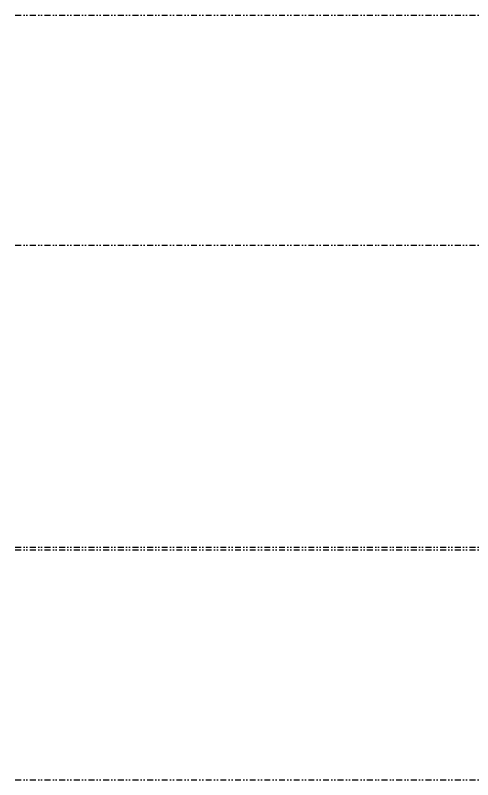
# Model space of a CAD drawing. Extents: x 13379 to 23315, y 867 to 16997.
# Drawn here: x 13379 to 14361, y 10447 to 12089 of the extents above; entities that cross this region are included whole.
import ezdxf

# ---------------------------------------------------------------- set-up
doc = ezdxf.new("R2010")
doc.units = 0
doc.linetypes.add('DIVIDE2', pattern=[0.625, 0.25, -0.125, 0, -0.125, 0, -0.125])
doc.layers.add('Nível', color=160, linetype='Continuous')

msp = doc.modelspace()

# ---------------------------------------------------------------- linework, layer by layer
at = {"layer": 'Nível', "color": 4, "linetype": 'DIVIDE2', "ltscale": 50}
for p, q in [((13378.94, 12089.3), (15871, 12089.3)), ((13378.94, 11595.3), (15871, 11595.3)), ((13378.94, 10946.73), (15871, 10946.73)), ((13378.94, 10940.73), (21112.79, 10940.73)), ((13378.94, 10446.73), (21112.79, 10446.73))]:
    msp.add_line(p, q, dxfattribs=at)

doc.saveas('drawing.dxf')
